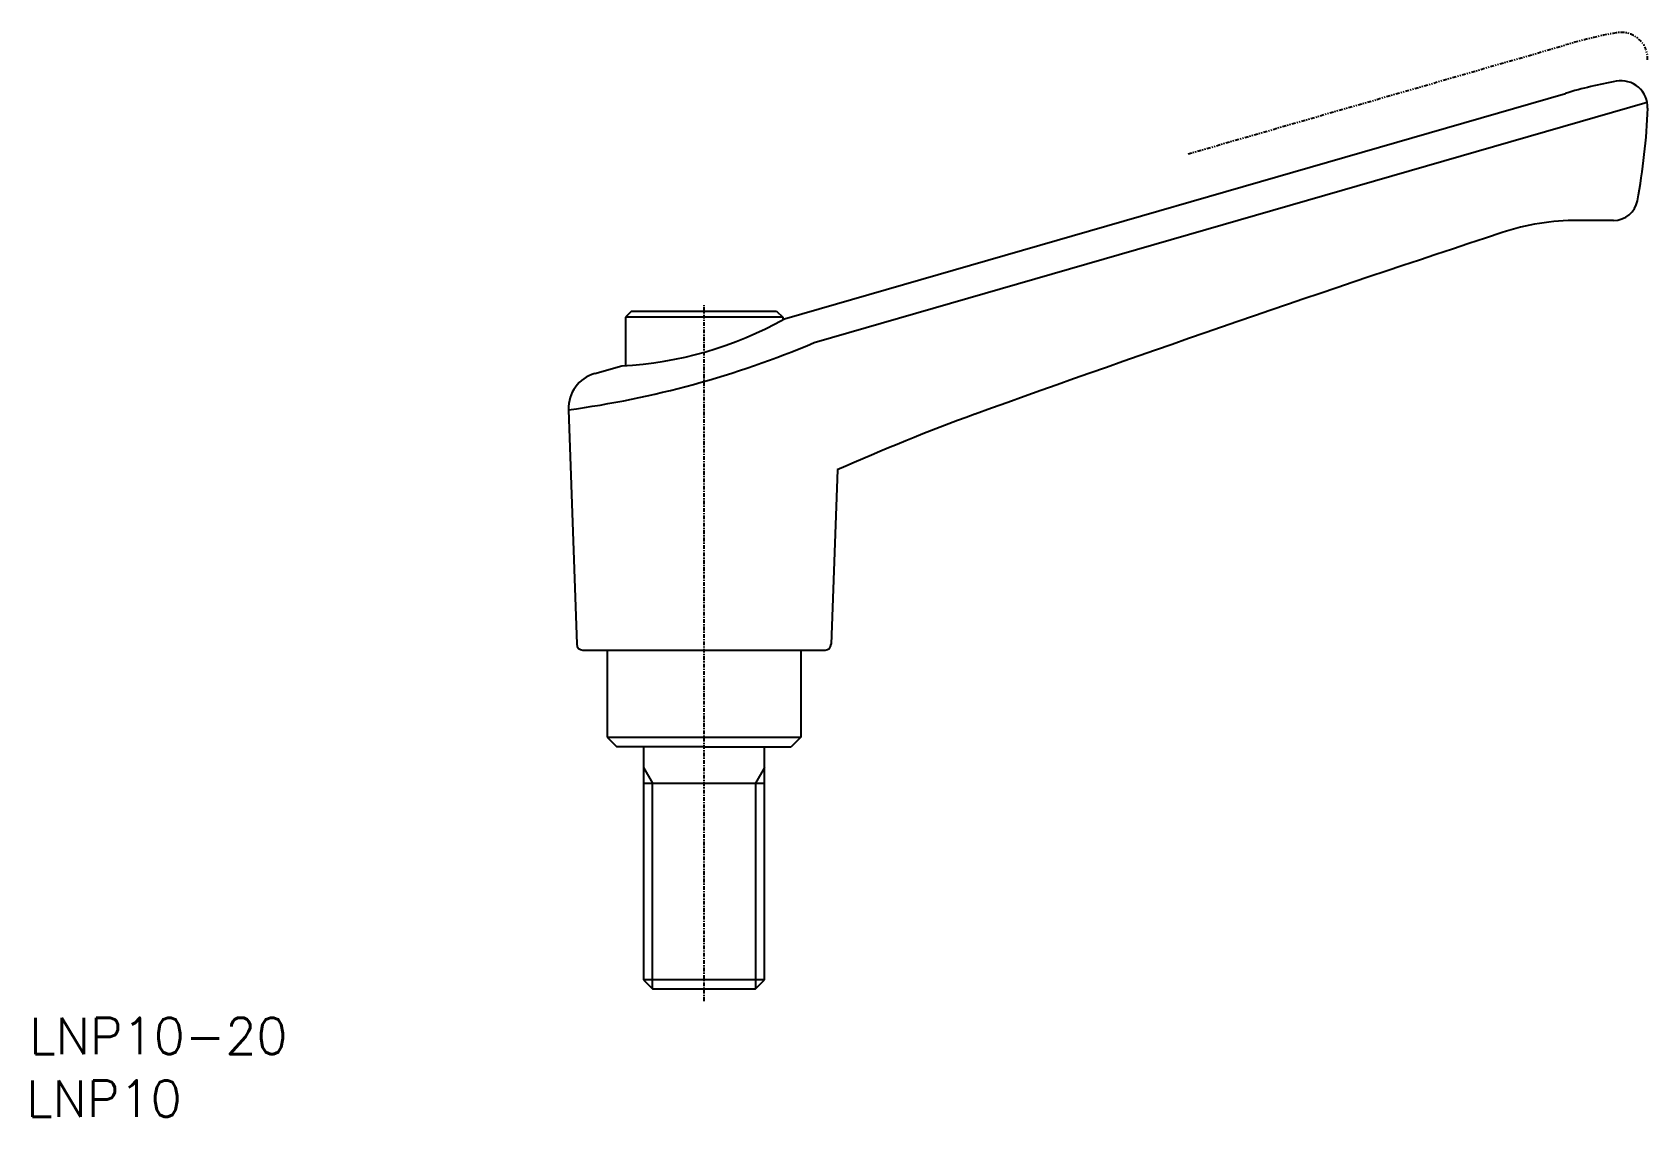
# Model space of a CAD drawing. Extents: x -9 to 125, y 18 to 108.
import ezdxf
from ezdxf.enums import TextEntityAlignment as Align

# ---------------------------------------------------------------- set-up
doc = ezdxf.new("R2010")
doc.units = 0
doc.header["$LTSCALE"] = 0.25
doc.linetypes.add('CENTER', pattern=[2, 1.25, -0.25, 0.25, -0.25])
doc.linetypes.add('PHANTOM', pattern=[2.5, 1.25, -0.25, 0.25, -0.25, 0.25, -0.25])
doc.layers.get('0').update_dxf_attribs({"linetype": 'CONTINUOUS'})
doc.layers.add('CENTER', color=1, linetype='CENTER')
doc.styles.get("Standard").update_dxf_attribs({"font": 'TXT.shx'})

msp = doc.modelspace()

# ---------------------------------------------------------------- linework, layer by layer
at = {"color": 3, "linetype": 'PHANTOM'}
msp.add_line((86.61, 97.69), (117.81, 106.69), dxfattribs=at)
for p, q in [((53.25, 84.06), (117.81, 102.69)), ((55.7, 82.1), (124.55, 101.97)), ((121.78, 92.19), (118.81, 92.19)), ((40.61, 84.69), (40.11, 84.19)), ((53.11, 84.19), (40.11, 84.19)), ((40.11, 84.19), (40.11, 80.2)), ((40.61, 84.69), (52.61, 84.69)), ((52.61, 84.69), (53.11, 84.19)), ((53.11, 84.19), (53.11, 83.98)), ((37.58, 79.54), (39.81, 80.18)), ((35.41, 76.55), (36.09, 57.17)), ((57.63, 71.59), (57.12, 57.17)), ((36.59, 56.69), (56.62, 56.69)), ((38.61, 56.69), (38.61, 49.49)), ((54.61, 56.69), (54.61, 49.49)), ((38.61, 49.49), (54.61, 49.49)), ((38.61, 49.49), (39.41, 48.69)), ((54.61, 49.49), (53.81, 48.69)), ((46.61, 48.69), (39.41, 48.69)), ((41.61, 48.69), (41.61, 29.44)), ((46.61, 48.69), (53.81, 48.69)), ((51.61, 29.44), (51.61, 48.69)), ((41.61, 45.69), (51.61, 45.69)), ((51.61, 29.44), (41.61, 29.44)), ((41.61, 29.44), (42.36, 28.69)), ((50.86, 28.69), (51.61, 29.44)), ((42.36, 28.69), (50.86, 28.69))]:
    msp.add_line(p, q)
at = {"color": 3}
for p, q in [((41.61, 46.99), (42.36, 45.69)), ((51.61, 46.99), (50.86, 45.69)), ((42.36, 28.69), (42.36, 45.69)), ((50.86, 45.69), (50.86, 28.69))]:
    msp.add_line(p, q, dxfattribs=at)
at = {"color": 3, "linetype": 'PHANTOM'}
for centre, radius, start, end in [((129.24, 68.36), 40, 100.4398, 106.6122), ((122.39, 105.53), 2.2, 358.0775, 100.4398)]:
    msp.add_arc(centre, radius, start, end, dxfattribs=at)
for centre, radius, start, end in [((129.24, 64.36), 40, 100.4398, 106.6122), ((122.39, 101.53), 2.2, 358.0775, 100.4398), ((74.62, 103.14), 50, 349.257, 358.0775), ((121.78, 94.19), 2, 270, 349.257), ((118.81, 72.19), 20, 90, 108.2279), ((644.31, -1523.51), 1700, 108.22792, 109.78011), ((38.28, 110.72), 30.58, 272.8678, 299.3255), ((24.9, 154.84), 79, 277.6489, 292.949), ((38.41, 76.66), 3, 106.0966, 182), ((138.23, -111.45), 200, 110.2516, 113.7684), ((36.59, 57.19), 0.5, 182, 270), ((56.62, 57.19), 0.5, 270, 358)]:
    msp.add_arc(centre, radius, start, end)
at = {"layer": 'CENTER'}
for p, q in [((46.61, 79.19), (46.61, 85.19)), ((46.61, 27.69), (46.61, 79.19))]:
    msp.add_line(p, q, dxfattribs=at)

# ---------------------------------------------------------------- texts
for s, p in [('LNP10-20', (-9.15, 24.81)), ('LNP10', (-9.41, 19.63))]:
    msp.add_text(s, height=3).set_placement(p, align=Align.MIDDLE_LEFT)

doc.saveas('drawing.dxf')
